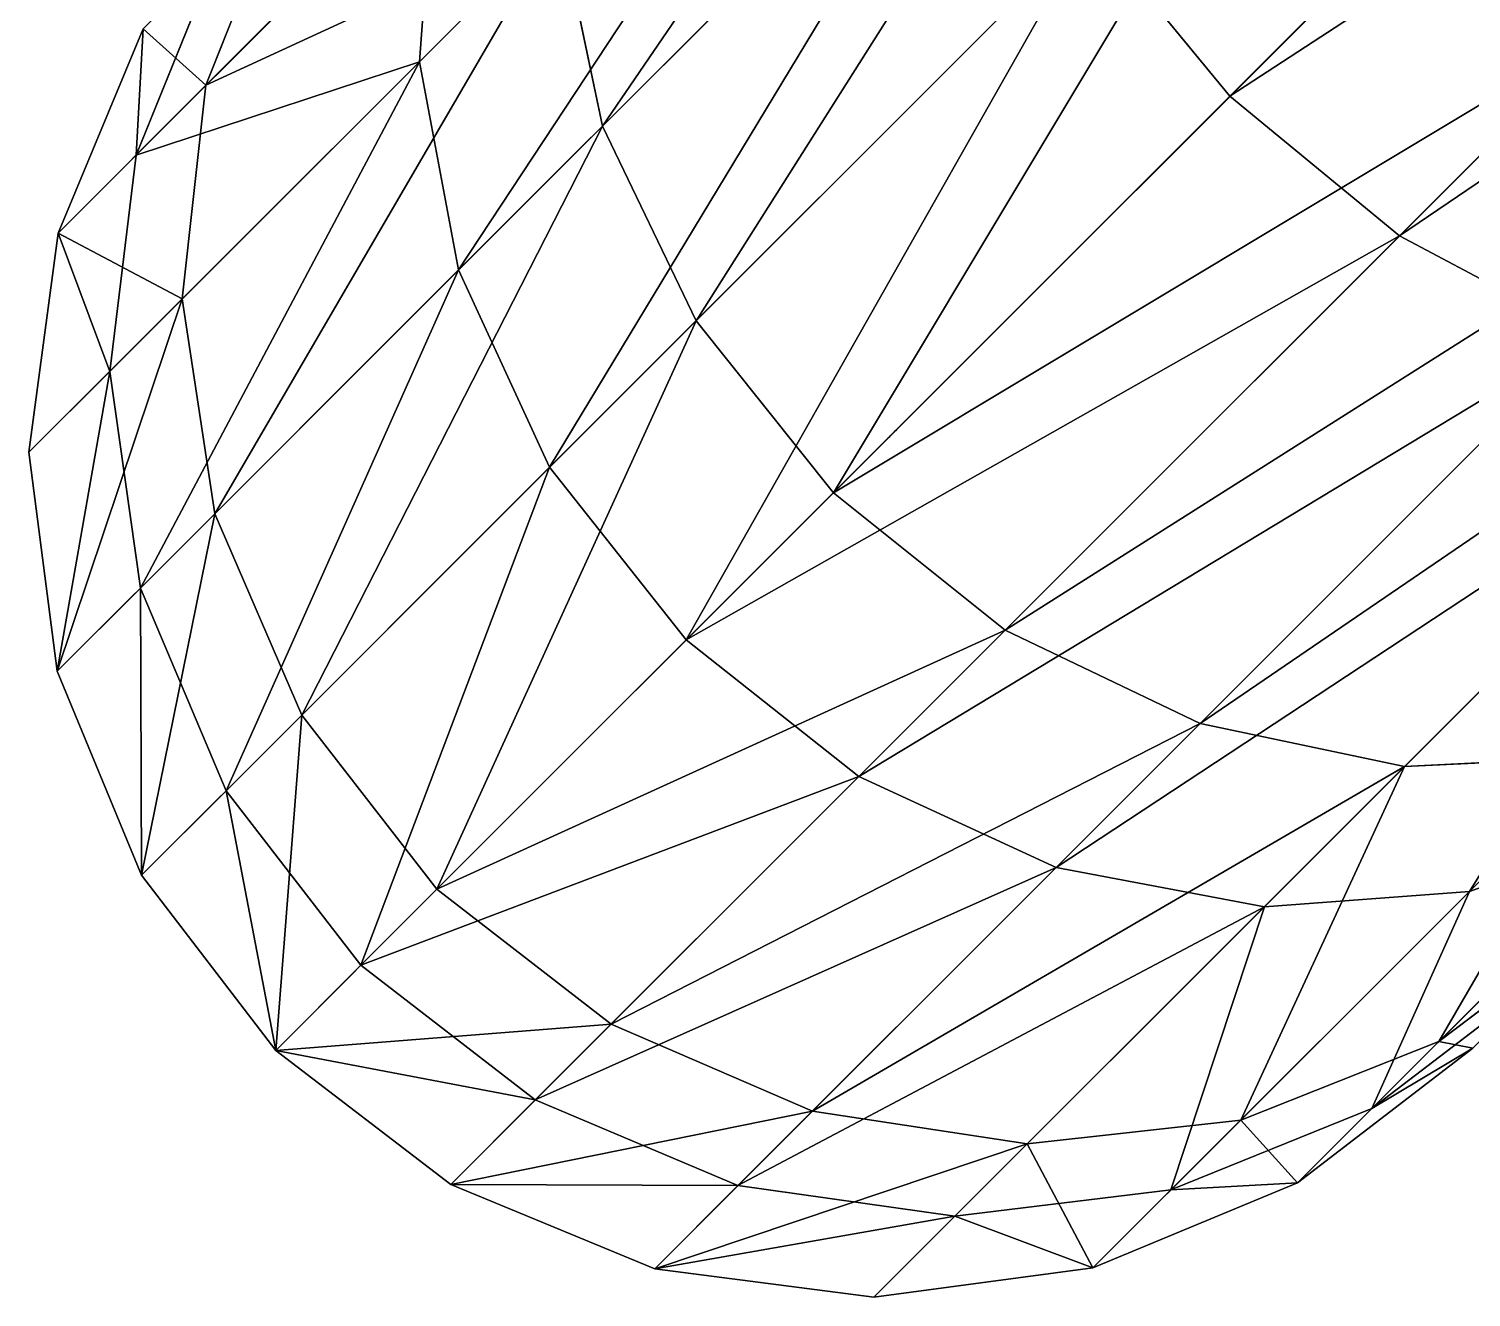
# Model space of a CAD drawing. Extents: x -52 to 52, y -53 to 52.
# Drawn here: x -50.464 to -47.065, y -50.464 to -47.475 of the extents above; entities that cross this region are included whole.
import ezdxf

# ---------------------------------------------------------------- set-up
doc = ezdxf.new("R2010")
doc.units = 0
doc.header["$MEASUREMENT"] = 0
doc.layers.get('0').update_dxf_attribs({"color": 13, "linetype": 'CONTINUOUS'})

# ---------------------------------------------------------------- blocks, each defined once
blk = doc.blocks.new('M6_EYE_BOLT')
for p, q in [((3.5153, 3.2298, 3.9197), (3.5153, 5.6319, 1.916)), ((3, 3.1797, 3.8735), (3, 5.5954, 1.8584)), ((4.4079, 4.2705, 20.4706), (4.4079, 2.3534, 18.1724)), ((2.0044, 4.0551, 20.7044), (2.0044, 2.0848, 18.3424)), ((3.9956, 4.0551, 20.7044), (3.9956, 2.0848, 18.3424)), ((2.4847, 3.9197, 20.8513), (2.4847, 1.916, 18.4492)), ((3.5153, 3.9197, 20.8513), (3.5153, 1.916, 18.4492)), ((4.7243, 2.2535, 6.9095), (4.7243, 3.915, 4.5513)), ((3, 3.8735, 20.9014), (3, 1.8584, 18.4857)), ((1.5921, 1.8867, 6.7172), (1.5921, 3.6105, 4.2705)), ((4.4079, 1.8867, 6.7172), (4.4079, 3.6105, 4.2705)), ((2.0044, 1.6052, 6.5696), (2.0044, 3.3767, 4.0551)), ((3.5153, 3.2298, 3.9197), (3.9956, 3.3767, 4.0551)), ((3.9956, 1.6052, 6.5696), (3.9956, 3.3767, 4.0551)), ((2.4847, 3.2298, 3.9197), (3, 3.1797, 3.8735)), ((2.4847, 1.4282, 6.4768), (2.4847, 3.2298, 3.9197)), ((3, 3.1797, 3.8735), (3.5153, 3.2298, 3.9197)), ((3.5153, 1.4282, 6.4768), (3.5153, 3.2298, 3.9197)), ((3, 1.3678, 6.4451), (3, 3.1797, 3.8735)), ((4.9233, 3.111, 17.6928), (4.9233, 1.9524, 15.1891)), ((1.2757, 2.7034, 17.9508), (1.2757, 1.4919, 15.3328)), ((4.4079, 2.3534, 18.1724), (4.7243, 2.7034, 17.9508)), ((4.7243, 2.7034, 17.9508), (4.7243, 1.4919, 15.3328)), ((4.7243, 2.2535, 6.9095), (4.9233, 2.6808, 7.1335)), ((4.9233, 1.7297, 9.7232), (4.9233, 2.6808, 7.1335)), ((4.9233, 1.9524, 15.1891), (4.9911, 2.4465, 15.0348)), ((1.5921, 2.3534, 18.1724), (2.0044, 2.0848, 18.3424)), ((1.5921, 2.3534, 18.1724), (1.5921, 1.0965, 15.4562)), ((3.9956, 2.0848, 18.3424), (4.4079, 2.3534, 18.1724)), ((4.4079, 2.3534, 18.1724), (4.4079, 1.0965, 15.4562)), ((1.2757, 2.2535, 6.9095), (1.5921, 1.8867, 6.7172)), ((1.2757, 1.259, 9.6174), (1.2757, 2.2535, 6.9095)), ((4.4079, 1.8867, 6.7172), (4.7243, 2.2535, 6.9095)), ((4.7243, 1.259, 9.6174), (4.7243, 2.2535, 6.9095)), ((4.9233, 1.7297, 9.7232), (4.9911, 2.2347, 9.8367)), ((2.0044, 2.0848, 18.3424), (2.4847, 1.916, 18.4492)), ((2.0044, 2.0848, 18.3424), (2.0044, 0.793, 15.5509)), ((3.5153, 1.916, 18.4492), (3.9956, 2.0848, 18.3424)), ((3.9956, 2.0848, 18.3424), (3.9956, 0.793, 15.5509)), ((4.9233, 1.4812, 12.4708), (4.9911, 1.9985, 12.4497)), ((1.0767, 1.9524, 15.1891), (1.2757, 1.4919, 15.3328)), ((4.7243, 1.4919, 15.3328), (4.9233, 1.9524, 15.1891)), ((4.9233, 1.9524, 15.1891), (4.9233, 1.4812, 12.4708)), ((2.4847, 1.916, 18.4492), (2.4847, 0.6023, 15.6104)), ((2.4847, 1.916, 18.4492), (3, 1.8584, 18.4857)), ((3, 1.8584, 18.4857), (3.5153, 1.916, 18.4492)), ((3.5153, 1.916, 18.4492), (3.5153, 0.6023, 15.6104)), ((1.5921, 1.8867, 6.7172), (2.0044, 1.6052, 6.5696)), ((1.5921, 0.8549, 9.5266), (1.5921, 1.8867, 6.7172)), ((3.9956, 1.6052, 6.5696), (4.4079, 1.8867, 6.7172)), ((4.4079, 0.8549, 9.5266), (4.4079, 1.8867, 6.7172)), ((3, 1.8584, 18.4857), (3, 0.5372, 15.6307)), ((1.0767, 1.7297, 9.7232), (1.2757, 1.259, 9.6174)), ((4.7243, 1.259, 9.6174), (4.9233, 1.7297, 9.7232)), ((4.9233, 1.4812, 12.4708), (4.9233, 1.7297, 9.7232)), ((2.0044, 0.5447, 9.4569), (2.0044, 1.6052, 6.5696)), ((2.0044, 1.6052, 6.5696), (2.4847, 1.4282, 6.4768)), ((3.5153, 1.4282, 6.4768), (3.9956, 1.6052, 6.5696)), ((3.9956, 0.5447, 9.4569), (3.9956, 1.6052, 6.5696)), ((1.0767, 1.4812, 12.4708), (1.2757, 0.9992, 12.4904)), ((1.2757, 1.4919, 15.3328), (1.5921, 1.0965, 15.4562)), ((1.2757, 1.4919, 15.3328), (1.2757, 0.9992, 12.4904)), ((4.4079, 1.0965, 15.4562), (4.7243, 1.4919, 15.3328)), ((4.7243, 1.4919, 15.3328), (4.7243, 0.9992, 12.4904)), ((4.7243, 0.9992, 12.4904), (4.9233, 1.4812, 12.4708)), ((2.4847, 0.3498, 9.413), (2.4847, 1.4282, 6.4768)), ((2.4847, 1.4282, 6.4768), (3, 1.3678, 6.4451)), ((3, 1.3678, 6.4451), (3.5153, 1.4282, 6.4768)), ((3.5153, 0.3498, 9.413), (3.5153, 1.4282, 6.4768)), ((3, 0.2833, 9.3981), (3, 1.3678, 6.4451)), ((1.2757, 0.9992, 12.4904), (1.2757, 1.259, 9.6174)), ((1.2757, 1.259, 9.6174), (1.5921, 0.8549, 9.5266)), ((4.4079, 0.8549, 9.5266), (4.7243, 1.259, 9.6174)), ((4.7243, 0.9992, 12.4904), (4.7243, 1.259, 9.6174)), ((1.5921, 1.0965, 15.4562), (2.0044, 0.793, 15.5509)), ((1.5921, 1.0965, 15.4562), (1.5921, 0.5853, 12.5073)), ((3.9956, 0.793, 15.5509), (4.4079, 1.0965, 15.4562)), ((4.4079, 1.0965, 15.4562), (4.4079, 0.5853, 12.5073)), ((1.2757, 0.9992, 12.4904), (1.5921, 0.5853, 12.5073)), ((4.4079, 0.5853, 12.5073), (4.7243, 0.9992, 12.4904)), ((1.5921, 0.5853, 12.5073), (1.5921, 0.8549, 9.5266)), ((1.5921, 0.8549, 9.5266), (2.0044, 0.5447, 9.4569)), ((3.9956, 0.5447, 9.4569), (4.4079, 0.8549, 9.5266)), ((4.4079, 0.5853, 12.5073), (4.4079, 0.8549, 9.5266)), ((2.0044, 0.793, 15.5509), (2.4847, 0.6023, 15.6104)), ((2.0044, 0.793, 15.5509), (2.0044, 0.2677, 12.5202)), ((3.5153, 0.6023, 15.6104), (3.9956, 0.793, 15.5509)), ((3.9956, 0.793, 15.5509), (3.9956, 0.2677, 12.5202)), ((1.5921, 0.5853, 12.5073), (2.0044, 0.2677, 12.5202)), ((2.4847, 0.6023, 15.6104), (3, 0.5372, 15.6307)), ((2.4847, 0.6023, 15.6104), (2.4847, 0.0681, 12.5284)), ((3, 0.5372, 15.6307), (3.5153, 0.6023, 15.6104)), ((3.5153, 0.6023, 15.6104), (3.5153, 0.0681, 12.5284)), ((3.9956, 0.2677, 12.5202), (4.4079, 0.5853, 12.5073)), ((2.0044, 0.2677, 12.5202), (2.0044, 0.5447, 9.4569)), ((2.0044, 0.5447, 9.4569), (2.4847, 0.3498, 9.413)), ((3.5153, 0.3498, 9.413), (3.9956, 0.5447, 9.4569)), ((3.9956, 0.2677, 12.5202), (3.9956, 0.5447, 9.4569)), ((3, 0.5372, 15.6307), (3, 0, 12.5311)), ((2.4847, 0.0681, 12.5284), (2.4847, 0.3498, 9.413)), ((2.4847, 0.3498, 9.413), (3, 0.2833, 9.3981)), ((3, 0.2833, 9.3981), (3.5153, 0.3498, 9.413)), ((3.5153, 0.0681, 12.5284), (3.5153, 0.3498, 9.413)), ((3, 0, 12.5311), (3, 0.2833, 9.3981)), ((2.0044, 0.2677, 12.5202), (2.4847, 0.0681, 12.5284)), ((3.5153, 0.0681, 12.5284), (3.9956, 0.2677, 12.5202)), ((2.4847, 0.0681, 12.5284), (3, 0, 12.5311)), ((3, 0, 12.5311), (3.5153, 0.0681, 12.5284))]:
    blk.add_line(p, q)
at = {"extrusion": (1, 0, 0)}
blk.add_circle((12.0405, 12.0405, 3), 10, dxfattribs=at)
mesh = blk.add_polyface()
corners = [(3.5153, 3.9197, 20.8513), (3, 6.4451, 22.7133), (3, 3.8735, 20.9014), (3.5153, 6.4768, 22.6529)]
mesh.append_faces([[corners[k] for k in face] for face in [(0, 1, 2), (1, 0, 3)]], dxfattribs={"vtx0": -1})
mesh = blk.add_polyface()
corners = [(3.9956, 5.7387, 2.0848), (3.5153, 3.2298, 3.9197), (3.5153, 5.6319, 1.916), (3.9956, 3.3767, 4.0551)]
mesh.append_faces([[corners[k] for k in face] for face in [(0, 1, 2), (1, 0, 3)]], dxfattribs={"vtx0": -1})
mesh = blk.add_polyface()
corners = [(3, 5.5954, 1.8584), (2.4847, 3.2298, 3.9197), (2.4847, 5.6319, 1.916), (3, 3.1797, 3.8735)]
mesh.append_faces([[corners[k] for k in face] for face in [(0, 1, 2), (1, 0, 3)]], dxfattribs={"vtx0": -1})
mesh = blk.add_polyface()
corners = [(3.5153, 5.6319, 1.916), (3, 3.1797, 3.8735), (3, 5.5954, 1.8584), (3.5153, 3.2298, 3.9197)]
mesh.append_faces([[corners[k] for k in face] for face in [(0, 1, 2), (1, 0, 3)]], dxfattribs={"vtx0": -1})
mesh = blk.add_polyface()
corners = [(4.7243, 2.7034, 17.9508), (4.4079, 4.2705, 20.4706), (4.4079, 2.3534, 18.1724), (4.7243, 4.5513, 20.166)]
mesh.append_faces([[corners[k] for k in face] for face in [(0, 1, 2), (1, 0, 3)]], dxfattribs={"vtx0": -1})
mesh = blk.add_polyface()
corners = [(2.0044, 2.0848, 18.3424), (1.5921, 4.2705, 20.4706), (1.5921, 2.3534, 18.1724), (2.0044, 4.0551, 20.7044)]
mesh.append_faces([[corners[k] for k in face] for face in [(0, 1, 2), (1, 0, 3)]], dxfattribs={"vtx0": -1})
mesh = blk.add_polyface()
corners = [(4.4079, 4.2705, 20.4706), (3.9956, 2.0848, 18.3424), (4.4079, 2.3534, 18.1724), (3.9956, 4.0551, 20.7044)]
mesh.append_faces([[corners[k] for k in face] for face in [(0, 1, 2), (1, 0, 3)]], dxfattribs={"vtx0": -1})
mesh = blk.add_polyface()
corners = [(4.7243, 3.915, 4.5513), (4.9233, 2.6808, 7.1335), (4.7243, 2.2535, 6.9095), (4.9233, 4.2698, 4.8782)]
mesh.append_faces([[corners[k] for k in face] for face in [(0, 1, 2), (1, 0, 3)]], dxfattribs={"vtx0": -1})
mesh = blk.add_polyface()
corners = [(2.4847, 1.916, 18.4492), (2.0044, 4.0551, 20.7044), (2.0044, 2.0848, 18.3424), (2.4847, 3.9197, 20.8513)]
mesh.append_faces([[corners[k] for k in face] for face in [(0, 1, 2), (1, 0, 3)]], dxfattribs={"vtx0": -1})
mesh = blk.add_polyface()
corners = [(3.9956, 4.0551, 20.7044), (3.5153, 1.916, 18.4492), (3.9956, 2.0848, 18.3424), (3.5153, 3.9197, 20.8513)]
mesh.append_faces([[corners[k] for k in face] for face in [(0, 1, 2), (1, 0, 3)]], dxfattribs={"vtx0": -1})
mesh = blk.add_polyface()
corners = [(1.2757, 2.2535, 6.9095), (1.5921, 3.6105, 4.2705), (1.5921, 1.8867, 6.7172), (1.2757, 3.915, 4.5513)]
mesh.append_faces([[corners[k] for k in face] for face in [(0, 1, 2), (1, 0, 3)]], dxfattribs={"vtx0": -1})
mesh = blk.add_polyface()
corners = [(3, 1.8584, 18.4857), (2.4847, 3.9197, 20.8513), (2.4847, 1.916, 18.4492), (3, 3.8735, 20.9014)]
mesh.append_faces([[corners[k] for k in face] for face in [(0, 1, 2), (1, 0, 3)]], dxfattribs={"vtx0": -1})
mesh = blk.add_polyface()
corners = [(3.5153, 3.9197, 20.8513), (3, 1.8584, 18.4857), (3.5153, 1.916, 18.4492), (3, 3.8735, 20.9014)]
mesh.append_faces([[corners[k] for k in face] for face in [(0, 1, 2), (1, 0, 3)]], dxfattribs={"vtx0": -1})
mesh = blk.add_polyface()
corners = [(4.4079, 3.6105, 4.2705), (4.7243, 2.2535, 6.9095), (4.4079, 1.8867, 6.7172), (4.7243, 3.915, 4.5513)]
mesh.append_faces([[corners[k] for k in face] for face in [(0, 1, 2), (1, 0, 3)]], dxfattribs={"vtx0": -1})
mesh = blk.add_polyface()
corners = [(2.0044, 1.6052, 6.5696), (1.5921, 3.6105, 4.2705), (2.0044, 3.3767, 4.0551), (1.5921, 1.8867, 6.7172)]
mesh.append_faces([[corners[k] for k in face] for face in [(0, 1, 2), (1, 0, 3)]], dxfattribs={"vtx0": -1})
mesh = blk.add_polyface()
corners = [(4.4079, 3.6105, 4.2705), (3.9956, 1.6052, 6.5696), (3.9956, 3.3767, 4.0551), (4.4079, 1.8867, 6.7172)]
mesh.append_faces([[corners[k] for k in face] for face in [(0, 1, 2), (1, 0, 3)]], dxfattribs={"vtx0": -1})
mesh = blk.add_polyface()
corners = [(4.9911, 2.4465, 15.0348), (4.9233, 3.111, 17.6928), (4.9233, 1.9524, 15.1891), (4.9911, 3.5484, 17.4159)]
mesh.append_faces([[corners[k] for k in face] for face in [(0, 1, 2), (1, 0, 3)]], dxfattribs={"vtx0": -1})
mesh = blk.add_polyface()
corners = [(2.4847, 1.4282, 6.4768), (2.0044, 3.3767, 4.0551), (2.4847, 3.2298, 3.9197), (2.0044, 1.6052, 6.5696)]
mesh.append_faces([[corners[k] for k in face] for face in [(0, 1, 2), (1, 0, 3)]], dxfattribs={"vtx0": -1})
mesh = blk.add_polyface()
corners = [(3.9956, 3.3767, 4.0551), (3.5153, 1.4282, 6.4768), (3.5153, 3.2298, 3.9197), (3.9956, 1.6052, 6.5696)]
mesh.append_faces([[corners[k] for k in face] for face in [(0, 1, 2), (1, 0, 3)]], dxfattribs={"vtx0": -1})
mesh = blk.add_polyface()
corners = [(3, 1.3678, 6.4451), (2.4847, 3.2298, 3.9197), (3, 3.1797, 3.8735), (2.4847, 1.4282, 6.4768)]
mesh.append_faces([[corners[k] for k in face] for face in [(0, 1, 2), (1, 0, 3)]], dxfattribs={"vtx0": -1})
mesh = blk.add_polyface()
corners = [(3.5153, 3.2298, 3.9197), (3, 1.3678, 6.4451), (3, 3.1797, 3.8735), (3.5153, 1.4282, 6.4768)]
mesh.append_faces([[corners[k] for k in face] for face in [(0, 1, 2), (1, 0, 3)]], dxfattribs={"vtx0": -1})
mesh = blk.add_polyface()
corners = [(4.9233, 2.6808, 7.1335), (4.9911, 2.2347, 9.8367), (4.9233, 1.7297, 9.7232), (4.9911, 3.1393, 7.3739)]
mesh.append_faces([[corners[k] for k in face] for face in [(0, 1, 2), (1, 0, 3)]], dxfattribs={"vtx0": -1})
mesh = blk.add_polyface()
corners = [(1.2757, 2.7034, 17.9508), (1.0767, 1.9524, 15.1891), (1.2757, 1.4919, 15.3328), (1.0767, 3.111, 17.6928)]
mesh.append_faces([[corners[k] for k in face] for face in [(0, 1, 2), (1, 0, 3)]], dxfattribs={"vtx0": -1})
mesh = blk.add_polyface()
corners = [(4.9233, 1.9524, 15.1891), (4.7243, 2.7034, 17.9508), (4.7243, 1.4919, 15.3328), (4.9233, 3.111, 17.6928)]
mesh.append_faces([[corners[k] for k in face] for face in [(0, 1, 2), (1, 0, 3)]], dxfattribs={"vtx0": -1})
mesh = blk.add_polyface()
corners = [(1.5921, 2.3534, 18.1724), (1.2757, 1.4919, 15.3328), (1.5921, 1.0965, 15.4562), (1.2757, 2.7034, 17.9508)]
mesh.append_faces([[corners[k] for k in face] for face in [(0, 1, 2), (1, 0, 3)]], dxfattribs={"vtx0": -1})
mesh = blk.add_polyface()
corners = [(4.7243, 1.4919, 15.3328), (4.4079, 2.3534, 18.1724), (4.4079, 1.0965, 15.4562), (4.7243, 2.7034, 17.9508)]
mesh.append_faces([[corners[k] for k in face] for face in [(0, 1, 2), (1, 0, 3)]], dxfattribs={"vtx0": -1})
mesh = blk.add_polyface()
corners = [(1.0767, 1.7297, 9.7232), (1.2757, 2.2535, 6.9095), (1.2757, 1.259, 9.6174), (1.0767, 2.6808, 7.1335)]
mesh.append_faces([[corners[k] for k in face] for face in [(0, 1, 2), (1, 0, 3)]], dxfattribs={"vtx0": -1})
mesh = blk.add_polyface()
corners = [(4.7243, 2.2535, 6.9095), (4.9233, 1.7297, 9.7232), (4.7243, 1.259, 9.6174), (4.9233, 2.6808, 7.1335)]
mesh.append_faces([[corners[k] for k in face] for face in [(0, 1, 2), (1, 0, 3)]], dxfattribs={"vtx0": -1})
mesh = blk.add_polyface()
corners = [(4.9911, 1.9985, 12.4497), (4.9233, 1.9524, 15.1891), (4.9233, 1.4812, 12.4708), (4.9911, 2.4465, 15.0348)]
mesh.append_faces([[corners[k] for k in face] for face in [(0, 1, 2), (1, 0, 3)]], dxfattribs={"vtx0": -1})
mesh = blk.add_polyface()
corners = [(2.0044, 0.793, 15.5509), (1.5921, 2.3534, 18.1724), (1.5921, 1.0965, 15.4562), (2.0044, 2.0848, 18.3424)]
mesh.append_faces([[corners[k] for k in face] for face in [(0, 1, 2), (1, 0, 3)]], dxfattribs={"vtx0": -1})
mesh = blk.add_polyface()
corners = [(4.4079, 2.3534, 18.1724), (3.9956, 0.793, 15.5509), (4.4079, 1.0965, 15.4562), (3.9956, 2.0848, 18.3424)]
mesh.append_faces([[corners[k] for k in face] for face in [(0, 1, 2), (1, 0, 3)]], dxfattribs={"vtx0": -1})
mesh = blk.add_polyface()
corners = [(1.2757, 1.259, 9.6174), (1.5921, 1.8867, 6.7172), (1.5921, 0.8549, 9.5266), (1.2757, 2.2535, 6.9095)]
mesh.append_faces([[corners[k] for k in face] for face in [(0, 1, 2), (1, 0, 3)]], dxfattribs={"vtx0": -1})
mesh = blk.add_polyface()
corners = [(4.4079, 1.8867, 6.7172), (4.7243, 1.259, 9.6174), (4.4079, 0.8549, 9.5266), (4.7243, 2.2535, 6.9095)]
mesh.append_faces([[corners[k] for k in face] for face in [(0, 1, 2), (1, 0, 3)]], dxfattribs={"vtx0": -1})
mesh = blk.add_polyface()
corners = [(4.9233, 1.7297, 9.7232), (4.9911, 1.9985, 12.4497), (4.9233, 1.4812, 12.4708), (4.9911, 2.2347, 9.8367)]
mesh.append_faces([[corners[k] for k in face] for face in [(0, 1, 2), (1, 0, 3)]], dxfattribs={"vtx0": -1})
mesh = blk.add_polyface()
corners = [(2.4847, 0.6023, 15.6104), (2.0044, 2.0848, 18.3424), (2.0044, 0.793, 15.5509), (2.4847, 1.916, 18.4492)]
mesh.append_faces([[corners[k] for k in face] for face in [(0, 1, 2), (1, 0, 3)]], dxfattribs={"vtx0": -1})
mesh = blk.add_polyface()
corners = [(3.9956, 2.0848, 18.3424), (3.5153, 0.6023, 15.6104), (3.9956, 0.793, 15.5509), (3.5153, 1.916, 18.4492)]
mesh.append_faces([[corners[k] for k in face] for face in [(0, 1, 2), (1, 0, 3)]], dxfattribs={"vtx0": -1})
mesh = blk.add_polyface()
corners = [(1.2757, 1.4919, 15.3328), (1.0767, 1.4812, 12.4708), (1.2757, 0.9992, 12.4904), (1.0767, 1.9524, 15.1891)]
mesh.append_faces([[corners[k] for k in face] for face in [(0, 1, 2), (1, 0, 3)]], dxfattribs={"vtx0": -1})
mesh = blk.add_polyface()
corners = [(4.9233, 1.4812, 12.4708), (4.7243, 1.4919, 15.3328), (4.7243, 0.9992, 12.4904), (4.9233, 1.9524, 15.1891)]
mesh.append_faces([[corners[k] for k in face] for face in [(0, 1, 2), (1, 0, 3)]], dxfattribs={"vtx0": -1})
mesh = blk.add_polyface()
corners = [(3, 0.5372, 15.6307), (2.4847, 1.916, 18.4492), (2.4847, 0.6023, 15.6104), (3, 1.8584, 18.4857)]
mesh.append_faces([[corners[k] for k in face] for face in [(0, 1, 2), (1, 0, 3)]], dxfattribs={"vtx0": -1})
mesh = blk.add_polyface()
corners = [(3.5153, 1.916, 18.4492), (3, 0.5372, 15.6307), (3.5153, 0.6023, 15.6104), (3, 1.8584, 18.4857)]
mesh.append_faces([[corners[k] for k in face] for face in [(0, 1, 2), (1, 0, 3)]], dxfattribs={"vtx0": -1})
mesh = blk.add_polyface()
corners = [(2.0044, 0.5447, 9.4569), (1.5921, 1.8867, 6.7172), (2.0044, 1.6052, 6.5696), (1.5921, 0.8549, 9.5266)]
mesh.append_faces([[corners[k] for k in face] for face in [(0, 1, 2), (1, 0, 3)]], dxfattribs={"vtx0": -1})
mesh = blk.add_polyface()
corners = [(4.4079, 1.8867, 6.7172), (3.9956, 0.5447, 9.4569), (3.9956, 1.6052, 6.5696), (4.4079, 0.8549, 9.5266)]
mesh.append_faces([[corners[k] for k in face] for face in [(0, 1, 2), (1, 0, 3)]], dxfattribs={"vtx0": -1})
mesh = blk.add_polyface()
corners = [(1.0767, 1.4812, 12.4708), (1.2757, 1.259, 9.6174), (1.2757, 0.9992, 12.4904), (1.0767, 1.7297, 9.7232)]
mesh.append_faces([[corners[k] for k in face] for face in [(0, 1, 2), (1, 0, 3)]], dxfattribs={"vtx0": -1})
mesh = blk.add_polyface()
corners = [(4.7243, 1.259, 9.6174), (4.9233, 1.4812, 12.4708), (4.7243, 0.9992, 12.4904), (4.9233, 1.7297, 9.7232)]
mesh.append_faces([[corners[k] for k in face] for face in [(0, 1, 2), (1, 0, 3)]], dxfattribs={"vtx0": -1})
mesh = blk.add_polyface()
corners = [(2.4847, 0.3498, 9.413), (2.0044, 1.6052, 6.5696), (2.4847, 1.4282, 6.4768), (2.0044, 0.5447, 9.4569)]
mesh.append_faces([[corners[k] for k in face] for face in [(0, 1, 2), (1, 0, 3)]], dxfattribs={"vtx0": -1})
mesh = blk.add_polyface()
corners = [(3.9956, 1.6052, 6.5696), (3.5153, 0.3498, 9.413), (3.5153, 1.4282, 6.4768), (3.9956, 0.5447, 9.4569)]
mesh.append_faces([[corners[k] for k in face] for face in [(0, 1, 2), (1, 0, 3)]], dxfattribs={"vtx0": -1})
mesh = blk.add_polyface()
corners = [(1.5921, 1.0965, 15.4562), (1.2757, 0.9992, 12.4904), (1.5921, 0.5853, 12.5073), (1.2757, 1.4919, 15.3328)]
mesh.append_faces([[corners[k] for k in face] for face in [(0, 1, 2), (1, 0, 3)]], dxfattribs={"vtx0": -1})
mesh = blk.add_polyface()
corners = [(4.7243, 0.9992, 12.4904), (4.4079, 1.0965, 15.4562), (4.4079, 0.5853, 12.5073), (4.7243, 1.4919, 15.3328)]
mesh.append_faces([[corners[k] for k in face] for face in [(0, 1, 2), (1, 0, 3)]], dxfattribs={"vtx0": -1})
mesh = blk.add_polyface()
corners = [(3, 0.2833, 9.3981), (2.4847, 1.4282, 6.4768), (3, 1.3678, 6.4451), (2.4847, 0.3498, 9.413)]
mesh.append_faces([[corners[k] for k in face] for face in [(0, 1, 2), (1, 0, 3)]], dxfattribs={"vtx0": -1})
mesh = blk.add_polyface()
corners = [(3.5153, 1.4282, 6.4768), (3, 0.2833, 9.3981), (3, 1.3678, 6.4451), (3.5153, 0.3498, 9.413)]
mesh.append_faces([[corners[k] for k in face] for face in [(0, 1, 2), (1, 0, 3)]], dxfattribs={"vtx0": -1})
mesh = blk.add_polyface()
corners = [(1.2757, 0.9992, 12.4904), (1.5921, 0.8549, 9.5266), (1.5921, 0.5853, 12.5073), (1.2757, 1.259, 9.6174)]
mesh.append_faces([[corners[k] for k in face] for face in [(0, 1, 2), (1, 0, 3)]], dxfattribs={"vtx0": -1})
mesh = blk.add_polyface()
corners = [(4.4079, 0.8549, 9.5266), (4.7243, 0.9992, 12.4904), (4.4079, 0.5853, 12.5073), (4.7243, 1.259, 9.6174)]
mesh.append_faces([[corners[k] for k in face] for face in [(0, 1, 2), (1, 0, 3)]], dxfattribs={"vtx0": -1})
mesh = blk.add_polyface()
corners = [(2.0044, 0.2677, 12.5202), (1.5921, 1.0965, 15.4562), (1.5921, 0.5853, 12.5073), (2.0044, 0.793, 15.5509)]
mesh.append_faces([[corners[k] for k in face] for face in [(0, 1, 2), (1, 0, 3)]], dxfattribs={"vtx0": -1})
mesh = blk.add_polyface()
corners = [(4.4079, 1.0965, 15.4562), (3.9956, 0.2677, 12.5202), (4.4079, 0.5853, 12.5073), (3.9956, 0.793, 15.5509)]
mesh.append_faces([[corners[k] for k in face] for face in [(0, 1, 2), (1, 0, 3)]], dxfattribs={"vtx0": -1})
mesh = blk.add_polyface()
corners = [(2.0044, 0.2677, 12.5202), (1.5921, 0.8549, 9.5266), (2.0044, 0.5447, 9.4569), (1.5921, 0.5853, 12.5073)]
mesh.append_faces([[corners[k] for k in face] for face in [(0, 1, 2), (1, 0, 3)]], dxfattribs={"vtx0": -1})
mesh = blk.add_polyface()
corners = [(4.4079, 0.8549, 9.5266), (3.9956, 0.2677, 12.5202), (3.9956, 0.5447, 9.4569), (4.4079, 0.5853, 12.5073)]
mesh.append_faces([[corners[k] for k in face] for face in [(0, 1, 2), (1, 0, 3)]], dxfattribs={"vtx0": -1})
mesh = blk.add_polyface()
corners = [(2.4847, 0.0681, 12.5284), (2.0044, 0.793, 15.5509), (2.0044, 0.2677, 12.5202), (2.4847, 0.6023, 15.6104)]
mesh.append_faces([[corners[k] for k in face] for face in [(0, 1, 2), (1, 0, 3)]], dxfattribs={"vtx0": -1})
mesh = blk.add_polyface()
corners = [(3.9956, 0.793, 15.5509), (3.5153, 0.0681, 12.5284), (3.9956, 0.2677, 12.5202), (3.5153, 0.6023, 15.6104)]
mesh.append_faces([[corners[k] for k in face] for face in [(0, 1, 2), (1, 0, 3)]], dxfattribs={"vtx0": -1})
mesh = blk.add_polyface()
corners = [(3, 0, 12.5311), (2.4847, 0.6023, 15.6104), (2.4847, 0.0681, 12.5284), (3, 0.5372, 15.6307)]
mesh.append_faces([[corners[k] for k in face] for face in [(0, 1, 2), (1, 0, 3)]], dxfattribs={"vtx0": -1})
mesh = blk.add_polyface()
corners = [(3.5153, 0.6023, 15.6104), (3, 0, 12.5311), (3.5153, 0.0681, 12.5284), (3, 0.5372, 15.6307)]
mesh.append_faces([[corners[k] for k in face] for face in [(0, 1, 2), (1, 0, 3)]], dxfattribs={"vtx0": -1})
mesh = blk.add_polyface()
corners = [(2.4847, 0.0681, 12.5284), (2.0044, 0.5447, 9.4569), (2.4847, 0.3498, 9.413), (2.0044, 0.2677, 12.5202)]
mesh.append_faces([[corners[k] for k in face] for face in [(0, 1, 2), (1, 0, 3)]], dxfattribs={"vtx0": -1})
mesh = blk.add_polyface()
corners = [(3.9956, 0.5447, 9.4569), (3.5153, 0.0681, 12.5284), (3.5153, 0.3498, 9.413), (3.9956, 0.2677, 12.5202)]
mesh.append_faces([[corners[k] for k in face] for face in [(0, 1, 2), (1, 0, 3)]], dxfattribs={"vtx0": -1})
mesh = blk.add_polyface()
corners = [(3, 0, 12.5311), (2.4847, 0.3498, 9.413), (3, 0.2833, 9.3981), (2.4847, 0.0681, 12.5284)]
mesh.append_faces([[corners[k] for k in face] for face in [(0, 1, 2), (1, 0, 3)]], dxfattribs={"vtx0": -1})
mesh = blk.add_polyface()
corners = [(3.5153, 0.3498, 9.413), (3, 0, 12.5311), (3, 0.2833, 9.3981), (3.5153, 0.0681, 12.5284)]
mesh.append_faces([[corners[k] for k in face] for face in [(0, 1, 2), (1, 0, 3)]], dxfattribs={"vtx0": -1})

msp = doc.modelspace()

# ---------------------------------------------------------------- block references
at = {"zscale": -1, "rotation": -45.00000000000011}
msp.add_blockref('M6_EYE_BOLT', (-52.0033, -47.7607, 90.4503), dxfattribs=at)

doc.saveas('drawing.dxf')
